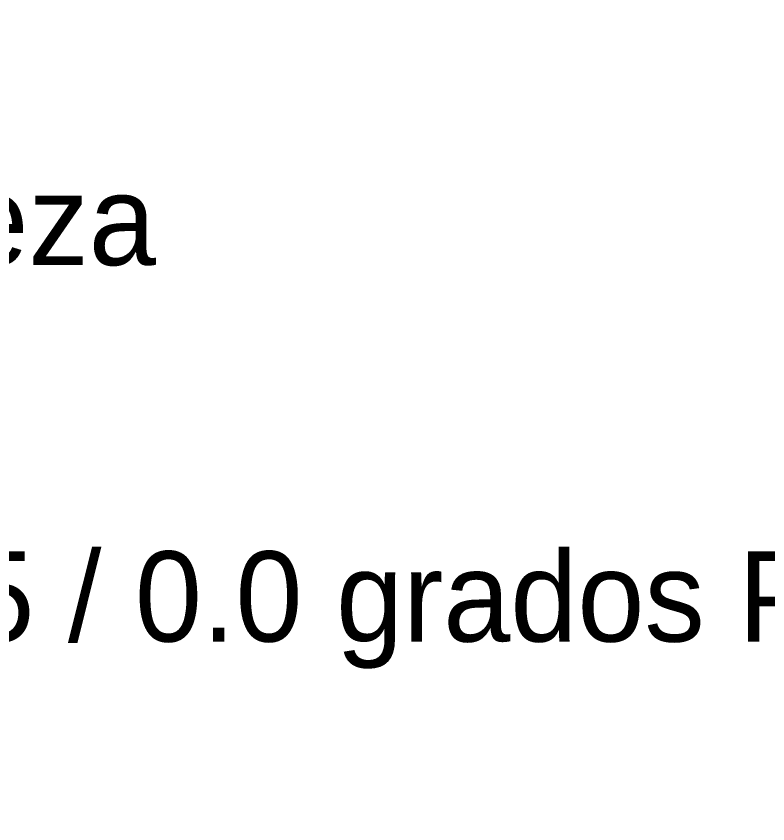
# Model space of a CAD drawing. Header units: millimetres. Extents: x -191664 to 191490, y -197311 to 10263.
# Drawn here: x 26941 to 29025, y 2177 to 4415 of the extents above; entities that cross this region are included whole.
import ezdxf

# ---------------------------------------------------------------- set-up
doc = ezdxf.new("R2010")
doc.units = ezdxf.units.MM
doc.layers.add('COTAS_P', color=1, linetype='Continuous', lineweight=0)
doc.layers.add('TEXTOS', color=4, linetype='Continuous', lineweight=0)
doc.dimstyles.new('PLANTA_100', dxfattribs={"dimtxt": 250, "dimasz": 150, "dimexe": 150, "dimexo": 80, "dimgap": 100, "dimtad": 1, "dimtih": 1, "dimtoh": 1, "dimdec": 1, "dimdsep": 46, "dimcen": 0.09, "dimclrd": 1, "dimclre": 1, "dimclrt": 1, "dimadec": 0, "dimazin": 0, "dimtfac": 1, "dimtdec": 4, "dimtofl": 0, "dimtmove": 0, "dimatfit": 3, "dimfxl": 1, "dimtolj": 1, "dimtzin": 0, "dimarcsym": 0})

# ---------------------------------------------------------------- blocks, each defined once
blk = doc.blocks.new('*D9')
at = {"layer": 'COTAS_P', "color": 1, "lineweight": -2, "transparency": 16777216}
for p, q in [((36895.6, 3577), (36661.3, 4414.9)), ((27369.7, 1660.8), (36557.2, 4230)), ((27419.1, 927), (27184.8, 1764.9))]:
    blk.add_line(p, q, dxfattribs=at)
at = {"layer": 'COTAS_P', "color": 1, "transparency": 16777216}
for points in [[(36550.5, 4254.1), (36563.9, 4206), (36701.7, 4270.4)], [(27362.9, 1684.9), (27376.4, 1636.8), (27225.2, 1620.4)]]:
    blk.add_solid(points, dxfattribs=at)
at = {"layer": 'Defpoints', "color": 0, "transparency": 16777216}
for p in [(36701.7, 4270.4), (36917.1, 3500), (27440.7, 850)]:
    blk.add_point(p, dxfattribs=at)

msp = doc.modelspace()

# ---------------------------------------------------------------- texts
at = {"layer": 'TEXTOS'}
for s, p in [('C02 / cabeza', (25358.19, 3725.06)), ('C05 / 0.0 grados P / exterior 2660.0 P', (26378.19, 2682))]:
    msp.add_text(s, height=250, dxfattribs=at).set_placement(p)

# ---------------------------------------------------------------- dimensions: what is measured, and where the dimension line sits
at = {"layer": 'COTAS_P'}
dim = msp.add_aligned_dim(p1=(27440.67, 850), p2=(36917.12, 3500), distance=800, text='<> P', dimstyle='PLANTA_100', dxfattribs=at)
dim.commit()
dim.dimension.update_dxf_attribs({"geometry": '*D9', "text_midpoint": (31963.44, 2945.44)})

doc.saveas('drawing.dxf')
